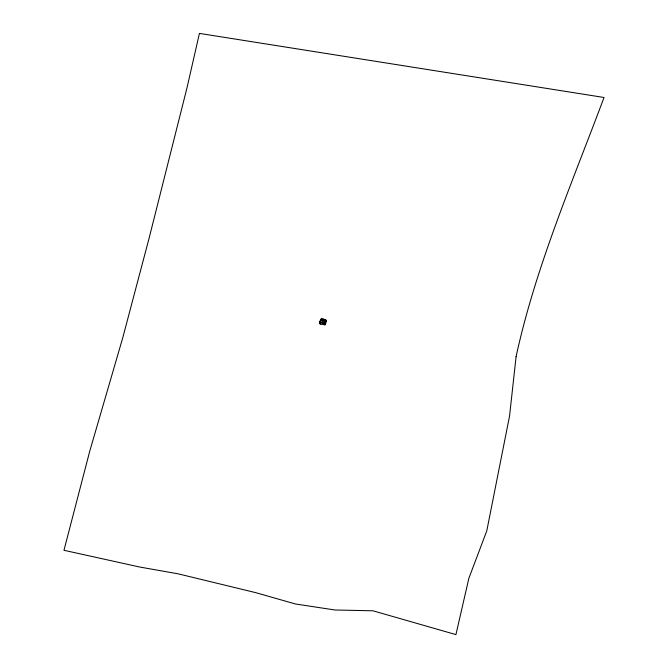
<?xml version="1.0" encoding="UTF-8"?>
<svg xmlns="http://www.w3.org/2000/svg" width="668" height="668" viewBox="0 0 668 668"><rect width="100%" height="100%" fill="white"/><g stroke="black" fill="none" stroke-linecap="round" stroke-linejoin="round"><path stroke-width="1" d="M323.295 320.206C321.625 320.231 324.239 321.191 322.235 320.348M320.598 322.218L320.515 323.245L319.554 323.078L319.763 322.343L320.724 322.51M325.266 323.153L325.141 323.437M323.37 320.415C321.826 319.212 323.287 321.968 322.961 320.172M323.162 320.815L323.304 320.239M322.702 320.54L323.128 320.273M322.252 320.381L322.836 319.747L323.446 320.298M323.279 320.698L323.429 320.256M325.909 321.016L325.475 319.989L324.965 323.262L324.322 323.654L325.683 319.905L321.283 318.853L319.554 323.078L319.914 323.922L324.965 324.865M324.322 323.654L322.51 323.337L324.907 323.663L325.775 320.131M325.742 323.504L326.226 321.224M321.158 319.087C324.322 318.486 326.919 320.039 324.239 322.894C311.388 320.849 330.426 324.648 322.702 322.986M325.767 321.133L326.026 320.74M320.356 323.228L319.83 322.101L320.389 320.122L321.35 320.289M320.531 322.226L321.041 320.648M320.824 321.032L320.782 320.598M321.366 320.172L321.5 319.705L321.492 320.481M322.677 320.59L322.402 320.181L322.828 320.389M322.277 320.239L322.853 319.788M325.174 324.306L325.132 324.214M322.201 319.922A0.944 0.852 -22.7 0 1 323.78 320.106A0.944 0.852 -22.7 0 1 322.702 321.3A0.944 0.852 -22.7 0 1 322.201 319.922L322.385 319.755M325.984 320.74L325.625 321.333M319.83 322.101L320.415 321.926M320.465 322.469L320.106 322.218L320.849 324.164M321.066 320.548L320.389 320.122L320.74 320.966M324.857 323.178L325.391 323.22M325.308 319.588L325.725 320.014M325.633 319.788L325.85 320.306M325.85 320.556L326.285 321.584M324.873 323.036L325.475 324.473M324.397 323.83L324.823 324.857M319.763 322.343L320.114 323.187M516.088 356.62L509.567 415.955L486.78 530.868L468.886 578.212L455.927 634.6L372.986 610.803L334.935 609.993L295.406 603.972L255.627 592.625L178.072 573.812L139.512 566.99L63.969 550.29L89.771 451.092L122.762 337.774L148.931 238.877L186.948 88.026L199.423 33.4L604.031 97.486C572.092 182.948 535.561 267.116 516.088 356.62"/></g></svg>
